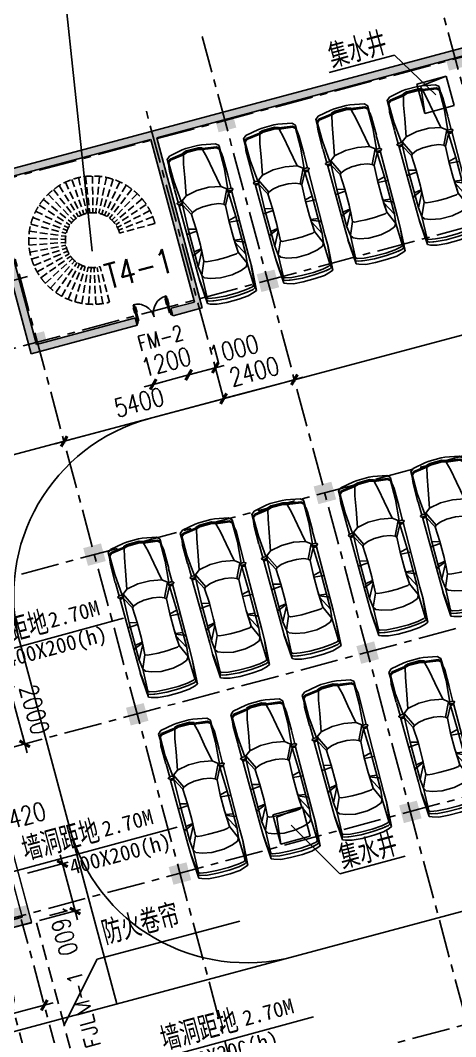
# Model space of a CAD drawing. Extents: x -542930 to 249594, y -301235 to 84515.
# Drawn here: x -53689 to -39454, y -225269 to -191997 of the extents above; entities that cross this region are included whole.
import ezdxf

# ---------------------------------------------------------------- set-up
doc = ezdxf.new("R2010")
doc.units = 0
doc.header["$LTSCALE"] = 1000
doc.header["$MEASUREMENT"] = 0
for name, pattern in [('CENTER', [2, 1.25, -0.25, 0.25, -0.25]), ('DASH', [0.35, 0.25, -0.1]), ('DASHED', [0.75, 0.5, -0.25])]:
    doc.linetypes.add(name, pattern=pattern)
doc.layers.get('0').update_dxf_attribs({"linetype": 'CONTINUOUS'})
doc.layers.get('DEFPOINTS').update_dxf_attribs({"linetype": 'CONTINUOUS'})
for name, color, linetype in [('A-CH-TEXT', 2, 'CONTINUOUS'), ('A-COLUMN', 5, 'CONTINUOUS'), ('A-FURN', 251, 'CONTINUOUS'), ('A-GRID', 1, 'CENTER'), ('A-STAIR', 3, 'CONTINUOUS'), ('OTHER', 7, 'CONTINUOUS'), ('PUB_DIM', 3, 'CONTINUOUS'), ('PUB_TITLE', 4, 'CONTINUOUS'), ('STAIR', 2, 'CONTINUOUS'), ('TEXT', 7, 'CONTINUOUS'), ('WALL', 255, 'CONTINUOUS'), ('WINDOW', 2, 'CONTINUOUS')]:
    doc.layers.add(name, color=color, linetype=linetype)
doc.styles.add('DIM_FONT', font='SIMPLEX.shx', dxfattribs={"width": 0.8})
doc.styles.add('HZTXT', font='SimSun.ttf', dxfattribs={"height": 0.8})
doc.styles.add('HZXY', font='romans.shx', dxfattribs={"width": 0.8, "bigfont": 'hztxt.shx'})
doc.dimstyles.new('AXIS200', dxfattribs={"dimscale": 2, "dimtxt": 300, "dimasz": 1, "dimexe": 250, "dimexo": 300, "dimgap": 150, "dimtad": 1, "dimdec": 0, "dimdsep": 46, "dimtxsty": 'DIM_FONT', "dimblk": '_DIMX', "dimblk1": '_DIMX', "dimblk2": '_DIMX', "dimsah": 1, "dimcen": 5, "dimse1": 1, "dimse2": 1, "dimclrt": 7, "dimadec": 0, "dimazin": 0, "dimtfac": 1, "dimtdec": 0, "dimtix": 1, "dimtmove": 2, "dimatfit": 3, "dimldrblk": '_DIMX', "dimfxl": 1, "dimarcsym": 0})

# ---------------------------------------------------------------- blocks, each defined once
blk = doc.blocks.new('M_F27')
for p, q in [((-2489, 522), (-2426, 736)), ((-2426, 736), (-2389, 824)), ((-2389, 824), (-1610, 874)), ((-2389, 824), (-1560, 874)), ((-2264, 812), (-2389, 824)), ((-2326, 736), (-2364, 522)), ((-2326, 736), (-2351, 596)), ((-2326, 736), (-2288, 811)), ((-2200, 786), (-2288, 811)), ((-2276, 522), (-2238, 736)), ((-2200, 786), (-2238, 736)), ((-1560, 874), (-2212, 815)), ((-2208, 815), (-2211, 814)), ((-1660, 862), (-2208, 815)), ((-1446, 761), (-2200, 786)), ((-1560, 874), (-1660, 862)), ((-1622, 510), (-1547, 698)), ((-1617, 869), (-1620, 866)), ((-1208, 874), (-1610, 874)), ((-1547, 698), (-1446, 761)), ((-1145, 799), (-1446, 761)), ((-1019, 572), (-1446, 761)), ((-1208, 874), (980, 889)), ((-1145, 799), (-682, 557)), ((-1145, 799), (124, 799)), ((-743, 849), (-793, 874)), ((-730, 799), (-743, 849)), ((-630, 555), (-730, 799)), ((-642, 799), (-605, 554)), ((-2, 547), (-27, 877)), ((124, 799), (61, 547)), ((941, 773), (124, 799)), ((564, 572), (941, 773)), ((1079, 748), (614, 522)), ((941, 773), (941, 874)), ((983, 777), (941, 773)), ((941, 773), (987, 765)), ((980, 902), (995, 790)), ((980, 790), (980, 898)), ((995, 790), (980, 790)), ((980, 790), (992, 746)), ((984, 905), (1020, 939)), ((992, 746), (1021, 747)), ((995, 790), (1022, 746)), ((1022, 748), (995, 790)), ((1021, 747), (1022, 748)), ((1053, 768), (1022, 746)), ((1036, 935), (1062, 857)), ((1036, 756), (1079, 748)), ((1051, 889), (1497, 893)), ((1057, 776), (1062, 857)), ((1770, 849), (1058, 784)), ((1204, 585), (1079, 748)), ((1506, 899), (2121, 899)), ((2461, 849), (1770, 849)), ((2272, 876), (2121, 899)), ((2272, 876), (2272, 874)), ((2437, 851), (2272, 876)), ((2511, 874), (2287, 874)), ((2398, 849), (2461, 773)), ((2437, 850), (2433, 851)), ((2498, 773), (2436, 849)), ((2511, 874), (2450, 850)), ((2461, 773), (2523, 321)), ((2561, 321), (2498, 773)), ((2599, 773), (2511, 874)), ((2599, 773), (2687, 321)), ((-2489, 522), (-2514, 196)), ((-2364, 522), (-2389, 196)), ((-2351, 594), (-2351, 596)), ((-2301, 196), (-2276, 522)), ((-1622, 510), (-1685, 196)), ((-1082, 145), (-1070, 371)), ((-1070, 371), (-1057, 510)), ((-1019, 572), (-1057, 510)), ((-680, 556), (-1019, 572)), ((-1019, 572), (-479, 547)), ((-680, 556), (-630, 555)), ((-605, 554), (-630, 555)), ((-479, 547), (-605, 554)), ((61, 547), (-479, 547)), ((61, 547), (564, 572)), ((564, 572), (614, 522)), ((614, 522), (677, 371)), ((677, 371), (714, 145)), ((1795, 472), (1204, 585)), ((1280, 196), (1204, 585)), ((2222, 397), (1795, 472)), ((2523, 321), (2222, 397)), ((-2514, -206), (-2514, 196)), ((-2389, -206), (-2389, 196)), ((-2301, 196), (-2301, -206)), ((-1685, -206), (-1685, 196)), ((-1082, 145), (-1082, -156)), ((714, -156), (714, 145)), ((1280, 196), (1280, -206)), ((2523, 321), (2586, 321)), ((2523, 321), (2561, 196)), ((2580, 196), (2542, 321)), ((2561, 196), (2561, -206)), ((2611, 196), (2574, 321)), ((2580, 321), (2618, 196)), ((2580, 196), (2580, -206)), ((2611, 196), (2611, -206)), ((2618, -206), (2618, 196)), ((2687, 321), (2699, 196)), ((2699, -206), (2699, 196)), ((-2489, -533), (-2514, -206)), ((-2389, -206), (-2364, -533)), ((-2276, -533), (-2301, -206)), ((-1685, -206), (-1622, -520)), ((-1070, -382), (-1082, -156)), ((714, -156), (677, -382)), ((1204, -596), (1280, -206)), ((2523, -332), (2222, -407)), ((2523, -332), (2461, -784)), ((2561, -332), (2498, -784)), ((2523, -332), (2561, -206)), ((2586, -332), (2523, -332)), ((2580, -206), (2542, -332)), ((2618, -6), (2561, -6)), ((2574, -332), (2611, -206)), ((2618, -206), (2580, -332)), ((2687, -332), (2599, -784)), ((2687, -332), (2699, -206)), ((-2489, -533), (-2426, -747)), ((-2326, -747), (-2364, -533)), ((-2351, -607), (-2351, -605)), ((-2351, -607), (-2326, -747)), ((-2276, -533), (-2238, -747)), ((-1622, -520), (-1547, -709)), ((-1019, -583), (-1446, -772)), ((-682, -568), (-1145, -809)), ((-1057, -520), (-1070, -382)), ((-1019, -583), (-1057, -520)), ((-479, -558), (-1019, -583)), ((-1019, -583), (-680, -567)), ((-730, -809), (-630, -566)), ((-680, -567), (-682, -568)), ((-680, -567), (-630, -566)), ((-605, -565), (-642, -809)), ((-630, -566), (-605, -565)), ((-605, -565), (-479, -558)), ((61, -558), (-479, -558)), ((-2, -558), (-27, -884)), ((61, -558), (124, -809)), ((564, -583), (61, -558)), ((614, -533), (564, -583)), ((564, -583), (941, -784)), ((677, -382), (614, -533)), ((1079, -759), (614, -533)), ((1204, -596), (1079, -759)), ((1795, -483), (1204, -596)), ((1795, -483), (2222, -407)), ((-2426, -747), (-2389, -835)), ((-2389, -835), (-2264, -823)), ((-1560, -885), (-2389, -835)), ((-1610, -885), (-2389, -835)), ((-2326, -747), (-2288, -822)), ((-2288, -822), (-2200, -797)), ((-2200, -797), (-2238, -747)), ((-2212, -826), (-1560, -885)), ((-2208, -826), (-2211, -825)), ((-1660, -872), (-2208, -826)), ((-1446, -772), (-2200, -797)), ((-1560, -885), (-1660, -872)), ((-1621, -877), (-1617, -880)), ((-1610, -885), (-1208, -885)), ((-1547, -709), (-1446, -772)), ((-1145, -809), (-1446, -772)), ((-1208, -885), (980, -900)), ((-1145, -809), (124, -809)), ((-743, -860), (-793, -885)), ((-743, -860), (-730, -809)), ((941, -784), (124, -809)), ((987, -776), (941, -784)), ((983, -788), (941, -784)), ((941, -885), (941, -784)), ((992, -757), (980, -800)), ((995, -800), (980, -800)), ((995, -800), (980, -913)), ((980, -909), (980, -800)), ((984, -916), (1020, -950)), ((992, -757), (1021, -758)), ((995, -800), (1022, -757)), ((1022, -758), (995, -800)), ((1021, -758), (1022, -758)), ((1022, -757), (1053, -779)), ((1036, -767), (1079, -759)), ((1036, -946), (1062, -867)), ((1051, -901), (1497, -904)), ((1057, -787), (1062, -867)), ((1770, -860), (1058, -795)), ((2121, -910), (1506, -910)), ((1770, -860), (2461, -860)), ((2121, -910), (2272, -887)), ((2270, -887), (2121, -910)), ((2437, -861), (2272, -887)), ((2272, -885), (2272, -887)), ((2285, -885), (2511, -885)), ((2398, -860), (2461, -784)), ((2436, -860), (2498, -784)), ((2437, -861), (2436, -860)), ((2450, -861), (2511, -885)), ((2599, -784), (2511, -885))]:
    blk.add_line(p, q)
for centre, start, end in [((990, 898), 132.965, 179.7454), ((1027, 932), 18.1573, 132.965), ((1047, 776), 305.1542, 356.8636), ((990, -909), 180.2546, 227.035), ((1027, -942), 227.035, 341.8427), ((1047, -787), 3.1798, 54.8458)]:
    blk.add_arc(centre, 10, start, end)
at = {"width": 0.8, "flags": 9}
for tag in ['XSIZE', 'YSIZE']:
    blk.add_attdef(tag, (0, 0), '', height=0.5, dxfattribs=at)
blk = doc.blocks.new('_FZH')
blk.add_solid([(-0.5, -0.5), (0.5, -0.5), (-0.5, 0.5), (0.5, 0.5)])
blk = doc.blocks.new('_DIMX')
blk.add_line((-150, 0), (150, 0))
at = {"const_width": 50}
blk.add_lwpolyline([(-70, -70), (70, 70)], dxfattribs=at)
blk = doc.blocks.new('*D403')
at = {"layer": 'DEFPOINTS', "color": 0, "transparency": 16777216}
for p in [(4165, -181516), (-17705, -182118), (2111, -182118), (-16597, -183737), (-67586, -200741)]:
    blk.add_point(p, dxfattribs=at)
at = {"layer": 'PUB_DIM', "color": 0, "lineweight": -2, "transparency": 16777216}
blk.add_arc((1918, -182118), 18585, 180.0062, 194.9939, dxfattribs=at)
at = {"layer": 'PUB_DIM', "color": 0, "lineweight": -2, "transparency": 16777216, "xscale": 2, "yscale": 2, "zscale": 2}
for p, rotation in [((-16668, -182118), 90.00308284057766), ((-16034, -186928), 284.9969402081487)]:
    blk.add_blockref('_DIMX', p, dxfattribs=dict(at, rotation=rotation))
at = {"layer": 'PUB_DIM', "color": 7, "transparency": 16777216, "insert": (-15914, -184465), "char_height": 600, "attachment_point": 5, "rotation": 277.5, "style": 'DIM_FONT'}
blk.add_mtext('15°', dxfattribs=at)
blk = doc.blocks.new('*D306')
at = {"layer": 'DEFPOINTS', "color": 0, "transparency": 16777216}
for p in [(-51347, -219350), (-50933, -220896), (-51898, -221155)]:
    blk.add_point(p, dxfattribs=at)
at = {"layer": 'PUB_DIM', "color": 0, "lineweight": -2, "transparency": 16777216}
blk.add_line((-52312, -219611), (-51899, -221153), dxfattribs=at)
at = {"layer": 'PUB_DIM', "color": 0, "lineweight": -2, "transparency": 16777216, "xscale": 2, "yscale": 2, "zscale": 2}
for p, rotation in [((-52313, -219609), 104.9999867428671), ((-51898, -221155), 284.9999867428671)]:
    blk.add_blockref('_DIMX', p, dxfattribs=dict(at, rotation=rotation))
at = {"layer": 'PUB_DIM', "color": 7, "transparency": 16777216, "insert": (-52296, -221806), "char_height": 600, "attachment_point": 5, "rotation": 285, "style": 'DIM_FONT'}
blk.add_mtext('1600', dxfattribs=at)
blk = doc.blocks.new('*D315')
at = {"layer": 'DEFPOINTS', "color": 0, "transparency": 16777216}
for p in [(-52906, -224238), (-52597, -225391), (-55784, -226245)]:
    blk.add_point(p, dxfattribs=at)
at = {"layer": 'PUB_DIM', "color": 0, "lineweight": -2, "transparency": 16777216}
blk.add_line((-56091, -225092), (-52908, -224238), dxfattribs=at)
at = {"layer": 'PUB_DIM', "color": 0, "lineweight": -2, "transparency": 16777216, "xscale": 2, "yscale": 2, "zscale": 2}
for p, rotation in [((-52906, -224238), 15.00000000000016), ((-56093, -225092), 195.0000000000001)]:
    blk.add_blockref('_DIMX', p, dxfattribs=dict(at, rotation=rotation))
at = {"layer": 'PUB_DIM', "color": 7, "transparency": 16777216, "insert": (-54655, -224085), "char_height": 600, "attachment_point": 5, "rotation": 15, "style": 'DIM_FONT'}
blk.add_mtext('3300', dxfattribs=at)
blk = doc.blocks.new('*D324')
at = {"layer": 'DEFPOINTS', "color": 0, "transparency": 16777216}
for p in [(-55066, -217795), (-54660, -217687), (-54401, -218652)]:
    blk.add_point(p, dxfattribs=at)
at = {"layer": 'PUB_DIM', "color": 0, "lineweight": -2, "transparency": 16777216}
for p, q in [((-54809, -218762), (-54811, -218762)), ((-54807, -218761), (-54401, -218652)), ((-54399, -218652), (-54397, -218651))]:
    blk.add_line(p, q, dxfattribs=at)
at = {"layer": 'PUB_DIM', "color": 0, "lineweight": -2, "transparency": 16777216, "xscale": 2, "yscale": 2, "zscale": 2}
for p, rotation in [((-54807, -218761), 14.99999999999859), ((-54401, -218652), 194.9999999999986)]:
    blk.add_blockref('_DIMX', p, dxfattribs=dict(at, rotation=rotation))
at = {"layer": 'PUB_DIM', "color": 7, "transparency": 16777216, "insert": (-53472, -218016), "char_height": 600, "attachment_point": 5, "rotation": 15, "style": 'DIM_FONT'}
blk.add_mtext('420', dxfattribs=at)
blk = doc.blocks.new('*D327')
at = {"layer": 'DEFPOINTS', "color": 0, "transparency": 16777216}
for p in [(-53097, -213492), (-52580, -215423), (-53546, -215682)]:
    blk.add_point(p, dxfattribs=at)
at = {"layer": 'PUB_DIM', "color": 0, "lineweight": -2, "transparency": 16777216}
for p, q in [((-54064, -213748), (-54064, -213746)), ((-54063, -213750), (-53546, -215682)), ((-53545, -215684), (-53545, -215686))]:
    blk.add_line(p, q, dxfattribs=at)
at = {"layer": 'PUB_DIM', "color": 0, "lineweight": -2, "transparency": 16777216, "xscale": 2, "yscale": 2, "zscale": 2}
for p, rotation in [((-54063, -213750), 285.0000236851408), ((-53546, -215682), 105.0000236851408)]:
    blk.add_blockref('_DIMX', p, dxfattribs=dict(at, rotation=rotation))
at = {"layer": 'PUB_DIM', "color": 7, "transparency": 16777216, "insert": (-53225, -214561), "char_height": 600, "attachment_point": 5, "rotation": 285, "style": 'DIM_FONT'}
blk.add_mtext('2000', dxfattribs=at)
blk = doc.blocks.new('*D228')
at = {"layer": 'DEFPOINTS', "color": 0, "transparency": 16777216}
for p in [(-47301, -203416), (-47042, -204382), (-52517, -204814)]:
    blk.add_point(p, dxfattribs=at)
at = {"layer": 'PUB_DIM', "color": 0, "lineweight": -2, "transparency": 16777216}
blk.add_line((-52256, -205779), (-47044, -204383), dxfattribs=at)
at = {"layer": 'PUB_DIM', "color": 0, "lineweight": -2, "transparency": 16777216, "xscale": 2, "yscale": 2, "zscale": 2}
for p, rotation in [((-47042, -204382), 14.99991391868304), ((-52258, -205780), 194.9999139186831)]:
    blk.add_blockref('_DIMX', p, dxfattribs=dict(at, rotation=rotation))
at = {"layer": 'PUB_DIM', "color": 7, "transparency": 16777216, "insert": (-49805, -204502), "char_height": 600, "attachment_point": 5, "rotation": 14.9999, "style": 'DIM_FONT'}
blk.add_mtext('5400', dxfattribs=at)
blk = doc.blocks.new('*D240')
at = {"layer": 'DEFPOINTS', "color": 0, "transparency": 16777216}
for p in [(-47661, -202070), (-48531, -202303), (-47313, -203371)]:
    blk.add_point(p, dxfattribs=at)
at = {"layer": 'PUB_DIM', "color": 0, "lineweight": -2, "transparency": 16777216}
blk.add_line((-48181, -203603), (-47315, -203371), dxfattribs=at)
at = {"layer": 'PUB_DIM', "color": 0, "lineweight": -2, "transparency": 16777216, "xscale": 2, "yscale": 2, "zscale": 2}
for p, rotation in [((-47313, -203371), 14.99137093262814), ((-48183, -203604), 194.9913709326282)]:
    blk.add_blockref('_DIMX', p, dxfattribs=dict(at, rotation=rotation))
at = {"layer": 'PUB_DIM', "color": 7, "transparency": 16777216, "insert": (-46708, -202768), "char_height": 600, "attachment_point": 5, "rotation": 14.9914, "style": 'DIM_FONT'}
blk.add_mtext('1000', dxfattribs=at)
blk = doc.blocks.new('*D241')
at = {"layer": 'DEFPOINTS', "color": 0, "transparency": 16777216}
for p in [(-49694, -202615), (-48535, -202304), (-48186, -203605)]:
    blk.add_point(p, dxfattribs=at)
at = {"layer": 'PUB_DIM', "color": 0, "lineweight": -2, "transparency": 16777216}
for p, q in [((-49345, -203915), (-48186, -203605)), ((-48184, -203604), (-48182, -203604)), ((-49347, -203916), (-49349, -203916))]:
    blk.add_line(p, q, dxfattribs=at)
at = {"layer": 'PUB_DIM', "color": 0, "lineweight": -2, "transparency": 16777216, "xscale": 2, "yscale": 2, "zscale": 2}
for p, rotation in [((-48186, -203605), 194.9999999999462), ((-49345, -203915), 14.99999999994623)]:
    blk.add_blockref('_DIMX', p, dxfattribs=dict(at, rotation=rotation))
at = {"layer": 'PUB_DIM', "color": 7, "transparency": 16777216, "insert": (-48921, -203181), "char_height": 600, "attachment_point": 5, "rotation": 15, "style": 'DIM_FONT'}
blk.add_mtext('1200', dxfattribs=at)
blk = doc.blocks.new('*D242')
at = {"layer": 'DEFPOINTS', "color": 0, "transparency": 16777216}
for p in [(-44985, -202796), (-47303, -203417), (-44726, -203762)]:
    blk.add_point(p, dxfattribs=at)
at = {"layer": 'PUB_DIM', "color": 0, "lineweight": -2, "transparency": 16777216}
blk.add_line((-47042, -204382), (-44728, -203762), dxfattribs=at)
at = {"layer": 'PUB_DIM', "color": 0, "lineweight": -2, "transparency": 16777216, "xscale": 2, "yscale": 2, "zscale": 2}
for p, rotation in [((-44726, -203762), 15.00000000000291), ((-47044, -204383), 195.0000000000029)]:
    blk.add_blockref('_DIMX', p, dxfattribs=dict(at, rotation=rotation))
at = {"layer": 'PUB_DIM', "color": 7, "transparency": 16777216, "insert": (-46040, -203493), "char_height": 600, "attachment_point": 5, "rotation": 15, "style": 'DIM_FONT'}
blk.add_mtext('2400', dxfattribs=at)
blk = doc.blocks.new('M_A20TUI')
for p, q in [((-0.483, 0.396), (-0.483, 0.235)), ((-0.467, 0.471), (-0.467, -0.062)), ((-0.433, 0.47), (-0.433, 0.004)), ((-0.417, 0.396), (-0.417, 0.235)), ((0.417, 0.396), (0.417, 0.235)), ((0.433, 0.47), (0.433, 0.004)), ((0.467, 0.471), (0.467, -0.062)), ((0.483, 0.396), (0.483, 0.235)), ((-0.5, 0.004), (-0.433, 0.004)), ((-0.5, 0.004), (-0.5, -0.062)), ((0.5, 0.004), (0.433, 0.004)), ((0.5, 0.004), (0.5, -0.062)), ((-0.5, -0.062), (-0.467, -0.062)), ((0.5, -0.062), (0.467, -0.062))]:
    blk.add_line(p, q)
for centre, start, end in [((-0.467, 0.004), 0, 90), ((0.467, 0.004), 90, 180)]:
    blk.add_arc(centre, 0.467, start, end)

msp = doc.modelspace()

# ---------------------------------------------------------------- hatches: boundary and pattern name
at = {"layer": 'PUB_DIM'}
h = msp.add_hatch(color=256, dxfattribs=at)
h.paths.add_polyline_path([(-32060.983, -191242.924), (-32048.042, -191291.22), (-31927.301, -191258.868), (-32004.947, -190969.09), (-39539.167, -192987.882), (-39474.463, -193229.363)])
h.paths.add_polyline_path([(-24406.021, -189191.78), (-24470.726, -188950.299), (-32004.947, -190969.09), (-31927.301, -191258.868), (-31806.56, -191226.515), (-31819.501, -191178.219)])
h.paths.add_polyline_path([(-16871.801, -187172.988), (-16936.505, -186931.507), (-24470.726, -188950.299), (-24406.021, -189191.78)])
h.paths.add_polyline_path([(-10668.592, -185510.841), (-10877.389, -185307.969), (-16936.505, -186931.507), (-16871.801, -187172.988)])
h.paths.add_polyline_path([(-9337.58, -185154.197), (-9402.285, -184912.715), (-10877.389, -185307.969), (-10668.592, -185510.841)])
h = msp.add_hatch(color=256, dxfattribs=at)
h.paths.add_polyline_path([(-47008.683, -195248.155), (-47073.388, -195006.673), (-49391.307, -195627.759), (-49318.456, -195899.17), (-49222.453, -195873.446), (-49230.481, -195843.485)])
h.paths.add_polyline_path([(-47073.388, -195006.673), (-47008.683, -195248.155), (-40944.23, -193623.187), (-41154.589, -193420.733)])
h.paths.add_polyline_path([(-39474.463, -193229.363), (-39539.167, -192987.882), (-41154.589, -193420.733), (-40944.23, -193623.187)])
h = msp.add_hatch(color=256, dxfattribs=at)
h.paths.add_polyline_path([(-54607.606, -197025.464), (-54542.902, -197266.946), (-51666.621, -196496.247), (-51693.222, -196244.556)])
h.paths.add_polyline_path([(-49423.666, -195895.249), (-49415.638, -195925.21), (-49318.456, -195899.17), (-49391.307, -195627.759), (-51693.222, -196244.556), (-51666.621, -196496.247)])
h.paths.add_polyline_path([(-53420.422, -202608.167), (-53178.941, -202543.462), (-54581.411, -197309.377), (-54822.892, -197374.081)])
h.paths.add_polyline_path([(-49864.86, -201980.392), (-49929.565, -201738.911), (-53115.876, -202592.679), (-53051.171, -202834.161)])
h.paths.add_polyline_path([(-47832.345, -201435.782), (-47913.711, -201132.646), (-48013.168, -201159.295), (-47996.638, -201220.985), (-48770.454, -201428.328), (-48705.749, -201669.81)])
h.paths.add_polyline_path([(-47819.983, -201107.531), (-47913.711, -201132.646), (-47832.345, -201435.782), (-47738.748, -201410.703)])
h.paths.add_polyline_path([(-49222.453, -195873.446), (-49318.456, -195899.17), (-47913.711, -201132.646), (-47819.983, -201107.531)])
h.paths.add_polyline_path([(-48013.168, -201159.295), (-47913.711, -201132.646), (-49318.456, -195899.17), (-49415.638, -195925.21)])
h = msp.add_hatch(color=256, dxfattribs=at)
h.paths.add_polyline_path([(-53319.377, -221535.263), (-53399.178, -221237.444), (-53640.659, -221302.149), (-53625.564, -221358.486), (-56860.117, -222225.181), (-56795.412, -222466.663)])
h.paths.add_polyline_path([(-58244.029, -222854.818), (-58261.543, -222789.455), (-58261.815, -222789.528), (-58287.697, -222692.935), (-58287.425, -222692.862), (-58308.734, -222613.336), (-59805.907, -223014.503), (-59821.002, -222958.169), (-60014.187, -223009.933), (-59999.092, -223066.266), (-61206.858, -223389.886), (-61137.546, -223648.564), (-61129.194, -223627.895)])
h.paths.add_polyline_path([(-60002.092, -222282.331), (-60098.685, -222308.213), (-60124.567, -222211.62), (-61428.925, -222561.122), (-61377.161, -222754.307), (-60169.395, -222430.687), (-60014.187, -223009.933), (-59821.002, -222958.169)])
h.paths.add_polyline_path([(-61428.925, -222561.122), (-61476.863, -222573.966), (-62667.512, -218130.404), (-62908.993, -218195.109), (-61511.372, -223411.103), (-61269.89, -223346.399), (-61425.099, -222767.152), (-61425.099, -222767.152), (-61377.161, -222754.307)])

# ---------------------------------------------------------------- linework, layer by layer
at = {"layer": 'A-CH-TEXT', "color": 7}
msp.add_lwpolyline([(-52253.802, -224876.871), (-51172.715, -222733.604), (-46512.828, -221484.991)], dxfattribs=at)
at = {"layer": 'A-GRID'}
for p, q in [((-72393.552, -202082.133), (2775.489, -181940.616)), ((-70982.762, -207313.989), (3490.333, -187358.951)), ((-28504.089, -234171.353), (-40205.048, -190502.781)), ((-36038.311, -236190.143), (-47739.269, -192521.57)), ((-69108.174, -214265.679), (4438.214, -194558.951)), ((-43572.53, -238208.93), (-55273.489, -194540.357)), ((-47041.403, -204382.491), (-49576.811, -194936.653)), ((-67702.231, -219479.455), (5149.162, -199958.951)), ((-66296.291, -224693.221), (5860.068, -205358.951)), ((-65975.686, -232061.767), (6881.792, -212539.632)), ((-48787.567, -239606.295), (-53656.73, -221434.332)), ((-49771.924, -239862.639), (-54641.087, -221690.677))]:
    msp.add_line(p, q, dxfattribs=at)
at = {"layer": 'A-STAIR'}
for p, q in [((-55256.572, -206577.693), (3015.423, -191006.642)), ((-50535.464, -224197.108), (-58100.118, -195965.434)), ((-58440.128, -226315.16), (6055.529, -209033.572))]:
    msp.add_line(p, q, dxfattribs=at)
for centre, start, end in [((-47905.964, -210828.315), 105, 195), ((-46292.824, -216848.636), 195, 285)]:
    msp.add_arc(centre, 6000, start, end, dxfattribs=at)
at = {"layer": 'OTHER', "linetype": 'DASHED'}
msp.add_line((-51473.465, -227819.755), (-53178.469, -221456.592), dxfattribs=at)
at = {"layer": 'PUB_DIM'}
for p, q in [((-53455.39, -200384.674), (-58805.116, -201841.24)), ((-50313.002, -211573.623), (-55662.728, -213030.189)), ((-48562.333, -218409.739), (-53912.059, -219866.305)), ((-53452.57, -219914.51), (-52130.084, -219560.151)), ((-53060.626, -221465.931), (-51721.889, -221107.217)), ((-53318.539, -221538.392), (-54086.902, -221740.92)), ((-44106.699, -224617.744), (-49456.425, -226074.31))]:
    msp.add_line(p, q, dxfattribs=at)
at = {"layer": 'PUB_TITLE'}
for p, q in [((-52260.58, -190876.436), (-51343.122, -199557.074)), ((-43587.651, -193708.425), (-41450.633, -193135.813)), ((-41450.633, -193135.813), (-40097.942, -194437.675)), ((-40725.159, -194083.42), (-39759.233, -193824.601)), ((-40593.92, -194158.226), (-39759.233, -193824.601)), ((-39759.233, -193824.601), (-39500.414, -194790.527)), ((-40725.159, -194083.42), (-40466.34, -195049.346)), ((-40466.34, -195049.346), (-40593.92, -194158.226)), ((-40466.34, -195049.346), (-39500.414, -194790.527)), ((-45433.224, -218003.038), (-44467.298, -217744.219)), ((-45301.986, -218077.843), (-44467.298, -217744.219)), ((-44467.298, -217744.219), (-44208.479, -218710.144)), ((-45433.224, -218003.038), (-45174.405, -218968.963)), ((-45174.405, -218968.963), (-45301.986, -218077.843)), ((-43240.795, -219935.519), (-44836.444, -218349.669)), ((-45174.405, -218968.963), (-44208.479, -218710.144)), ((-43240.795, -219935.519), (-41103.778, -219362.907))]:
    msp.add_line(p, q, dxfattribs=at)
at = {"layer": 'STAIR', "linetype": 'DASH'}
for p, q in [((-52004.628, -197210.947), (-51610.264, -198344.294)), ((-51783.566, -197147.364), (-51515.523, -198317.044)), ((-51556.876, -197108.34), (-51418.37, -198300.32)), ((-51327.277, -197094.344), (-51319.971, -198294.322)), ((-51097.525, -197105.543), (-51221.506, -198299.121)), ((-50870.376, -197141.804), (-51124.156, -198314.662)), ((-50648.556, -197202.69), (-51029.09, -198340.756)), ((-50434.726, -197287.472), (-50937.449, -198377.091)), ((-52608.052, -197540.007), (-51868.875, -198485.32)), ((-52419.359, -197408.453), (-51788.006, -198428.94)), ((-52217.411, -197298.326), (-51701.457, -198381.743)), ((-50231.451, -197395.132), (-50850.331, -198423.231)), ((-50041.17, -197524.379), (-50768.782, -198478.623)), ((-52936.799, -197860.844), (-52009.766, -198622.822)), ((-52781.225, -197691.41), (-51943.091, -198550.207)), ((-49866.167, -197673.662), (-50693.781, -198542.601)), ((-49708.541, -197841.189), (-50626.227, -198614.398)), ((-53187.921, -198245.485), (-52117.39, -198787.668)), ((-53072.909, -198046.277), (-52068.099, -198702.293)), ((-49570.183, -198024.951), (-50566.931, -198693.153)), ((-49452.754, -198222.743), (-50516.604, -198777.921)), ((-53280.456, -198456.076), (-52157.048, -198877.921)), ((-49357.661, -198432.192), (-50475.85, -198867.685)), ((-53393.936, -198901.198), (-52205.682, -199068.688)), ((-53349.403, -198675.525), (-52186.597, -198971.971)), ((-49286.047, -198650.785), (-50445.158, -198961.368)), ((-53413.519, -199130.387), (-52214.074, -199166.912)), ((-53407.917, -199360.344), (-52211.674, -199265.465)), ((-53377.199, -199588.308), (-52198.509, -199363.164)), ((-53321.732, -199811.545), (-52174.737, -199458.837)), ((-53242.182, -200027.377), (-52140.645, -199551.336)), ((-53139.504, -200233.213), (-52096.64, -199639.551)), ((-53014.929, -200426.584), (-52043.25, -199722.425)), ((-52869.952, -200605.171), (-51981.117, -199798.962)), ((-52706.313, -200766.83), (-51910.986, -199868.244)), ((-52525.974, -200909.621), (-51833.698, -199929.441)), ((-52331.1, -201031.832), (-51750.181, -199981.817)), ((-52124.029, -201131.997), (-51661.436, -200024.744)), ((-51907.245, -201208.913), (-51568.529, -200057.708)), ((-51683.349, -201261.657), (-51472.573, -200080.313)), ((-51455.027, -201289.597), (-51374.721, -200092.287)), ((-51225.02, -201292.398), (-51276.146, -200093.488)), ((-50996.085, -201270.026), (-51178.032, -200083.9)), ((-50770.971, -201222.749), (-51081.554, -200063.638))]:
    msp.add_line(p, q, dxfattribs=at)
for radius in [2100, 900]:
    msp.add_arc((-51314.491, -199194.305), radius, 15, 285, dxfattribs=at)
at = {"layer": 'WALL', "color": 54}
for p, q in [((-55427.765, -197245.226), (2740.911, -181658.951)), ((-49230.481, -195843.485), (-32060.983, -191242.924)), ((-54589.439, -197279.415), (-49423.666, -195895.249)), ((-47996.638, -201220.985), (-49423.666, -195895.249)), ((-47738.748, -201410.703), (-49230.503, -195843.401)), ((-53162.412, -202605.149), (-54594.615, -197260.097)), ((-53339.188, -202911.335), (-54836.097, -197324.802)), ((-48758.863, -201425.222), (-47996.638, -201220.985)), ((-48770.454, -201428.328), (-48705.749, -201669.81)), ((-48694.158, -201666.704), (-47738.748, -201410.703)), ((-53162.412, -202605.149), (-49917.974, -201735.805)), ((-49929.565, -201738.911), (-49864.86, -201980.392)), ((-53339.189, -202911.335), (-49853.269, -201977.286)), ((-56860.117, -222225.181), (-53625.392, -221358.44)), ((-56795.412, -222466.663), (-53319.377, -221535.263))]:
    msp.add_line(p, q, dxfattribs=at)
at = {"layer": 'WALL', "color": 54, "const_width": 50}
for points in [[(-59153.585, -200727.626), (-53625.564, -221358.486)], [(-58911.96, -200663.459), (-53319.377, -221535.263)]]:
    msp.add_lwpolyline(points, dxfattribs=at)

# ---------------------------------------------------------------- block references
at = {"layer": 'A-COLUMN', "xscale": 600.0000000000092, "yscale": 600, "zscale": 599.9999999999989, "rotation": 15.00000000000287}
for p in [(-39459.768, -193277.158), (-46993.989, -195295.95), (-45593.267, -200524.203), (-53127.488, -202542.992), (-43730.357, -207469.037), (-51264.578, -209487.824), (-42332.596, -212696.026), (-49866.818, -214714.814), (-40935.569, -217909.803), (-48469.791, -219928.591), (-53685.962, -221326.26)]:
    msp.add_blockref('_FZH', p, dxfattribs=at)
at = {"layer": 'A-FURN', "color": 251, "rotation": 105.0000000026928}
for p in [(-40198.991, -196820.63), (-42534.979, -197446.556), (-44896.856, -198079.42), (-47394.944, -198751.621), (-39429.483, -208979.756), (-41791.361, -209612.619), (-44627.717, -210372.618), (-46963.705, -210998.544), (-49325.582, -211631.407), (-40140.782, -215541.666), (-42977.138, -216301.666), (-45313.127, -216927.592), (-47675.004, -217560.455)]:
    msp.add_blockref('M_F27', p, dxfattribs=at)
at = {"layer": 'WINDOW', "xscale": -1199.999999999942, "yscale": 1200, "zscale": 1199.999999999998, "rotation": 14.99999999994631}
msp.add_blockref('M_A20TUI', (-49316.353, -201709.228), dxfattribs=at)

# ---------------------------------------------------------------- texts
at = {"layer": 'A-CH-TEXT', "color": 7, "style": 'HZXY', "width": 0.8}
for s, height, p in [('集水井', 800, (-43485.311, -193589.082)), ('T4-1', 800, (-50789.076, -200795.559)), ('FM-2', 500, (-49770.124, -202835.712)), ('墙洞距地', 800, (-55185.169, -212723.054)), ('墙洞距地', 800, (-53510.309, -219558.825)), ('集水井', 800, (-43138.456, -219816.176)), ('防火卷帘', 800, (-50892.102, -222289.926)), ('墙洞距地', 800, (-48978.866, -225767.176))]:
    msp.add_text(s, height=height, rotation=15, dxfattribs=at).set_placement(p)
at = {"layer": 'A-CH-TEXT', "color": 7, "style": 'HZXY'}
msp.add_text('FJLM-1', height=500, rotation=105, dxfattribs=at).set_placement((-51042.127, -225560.782))
at = {"layer": 'TEXT', "style": 'HZTXT'}
for s, p in [('2.70M', (-52692.467, -211895.8)), ('1400X200(h)', (-54423.958, -213268.198)), ('2.70M', (-50941.798, -218731.916)), ('400X200(h)', (-52005.38, -219974.061)), ('2.70M', (-46342.844, -224926.899)), ('400X200(h)', (-48490.209, -226443.256))]:
    msp.add_text(s, height=500, rotation=15, dxfattribs=at).set_placement(p)

# ---------------------------------------------------------------- dimensions: what is measured, and where the dimension line sits
at = {"layer": 'PUB_DIM'}
dim = msp.add_angular_dim_2l(base=(-16596.827, -183737.432), line1=((2111.018, -182117.607), (-17704.997, -182117.607)), line2=((-67585.787, -200741.076), (4164.894, -181515.508)), dimstyle='AXIS200', override={"dimazin": 2}, dxfattribs=at)
dim.commit()
dim.dimension.update_dxf_attribs({"geometry": '*D403', "text_midpoint": (-15913.682, -184465.174)})
dim = msp.add_linear_dim(base=(-47312.968, -203370.759), p1=(-48530.729, -202303.303), p2=(-47661.175, -202070.447), angle=14.9913709, text='1000', dimstyle='AXIS200', dxfattribs=at)
dim.commit()
dim.dimension.update_dxf_attribs({"geometry": '*D240', "text_midpoint": (-46707.703, -202768.499), "dimtype": 161})
for p1, p2, distance, picture, middle in [((-49693.704, -202614.921), (-48534.593, -202304.338), -1346.311, '*D241', (-48920.989, -203180.511)), ((-47302.88, -203416.91), (-44984.658, -202795.744), -1000, '*D242', (-46040.241, -203492.697)), ((-52516.948, -204814.006), (-47300.948, -203416.392), -1000, '*D228', (-49805.421, -204501.57)), ((-53097.47, -213491.524), (-52579.857, -215423.279), -1000, '*D327', (-53225.034, -214560.93)), ((-55784.255, -226244.584), (-52596.824, -225390.515), 1193.212, '*D315', (-54654.657, -224085.439))]:
    dim = msp.add_aligned_dim(p1=p1, p2=p2, distance=distance, dimstyle='AXIS200', dxfattribs=at)
    dim.commit()
    dim.dimension.update_dxf_attribs({"geometry": picture, "text_midpoint": middle})
for base, p1, p2, angle, picture, middle in [((-54401.185, -218652.451), (-55065.867, -217795.276), (-54660.004, -217686.525), 15, '*D324', (-53472.295, -218016.395)), ((-51898.477, -221154.53), (-51346.661, -219350.23), (-50932.551, -220895.712), 284.9999867, '*D306', (-52296.383, -221805.91))]:
    dim = msp.add_linear_dim(base=base, p1=p1, p2=p2, angle=angle, dimstyle='AXIS200', dxfattribs=at)
    dim.commit()
    dim.dimension.update_dxf_attribs({"geometry": picture, "text_midpoint": middle, "dimtype": 161})

doc.saveas('drawing.dxf')
